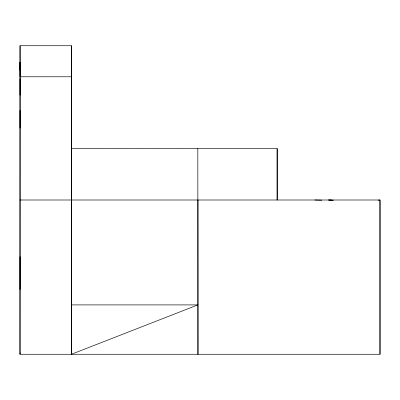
<?xml version="1.0" encoding="UTF-8"?>
<svg xmlns="http://www.w3.org/2000/svg" width="400" height="400" viewBox="0 0 400 400"><rect width="100%" height="100%" fill="white"/><g stroke="black" fill="none" stroke-linecap="round" stroke-linejoin="round"><path stroke-width="0.6" d="M20.05 95.17L20.06 78.705M20.035 200L380 200.005L380 354.27L20 354.275L20.06 62.25L20.05 70.485M71.47 112.83L71.47 62.26L71.47 67.075M197.965 200.005L197.965 354.27L197.82 148.56M71.505 149.11L71.47 45.73L20.055 45.725L20.065 76.785L71.43 76.78L71.47 95.17M71.47 45.73L71.425 354.27L197.83 304.905M378.145 200.215L380 200.005L380 354.27M20 354.275L20.055 45.725M197.9 304.905L71.485 304.905L71.535 354.27M314.935 200.005L321.755 200.2M333.54 200.195L328.58 200.005L332.205 200.21M71.495 76.77L71.47 78.715M71.495 200.015L71.48 148.62L277.155 148.58L277.155 200.005L277.155 148.58M71.515 199.62L71.53 305.01M71.47 110.415L71.47 128.035M20.05 110.415L20.05 128.035M20.05 256.625L20.05 289.535M20.055 352.965L20.055 353.455"/></g></svg>
